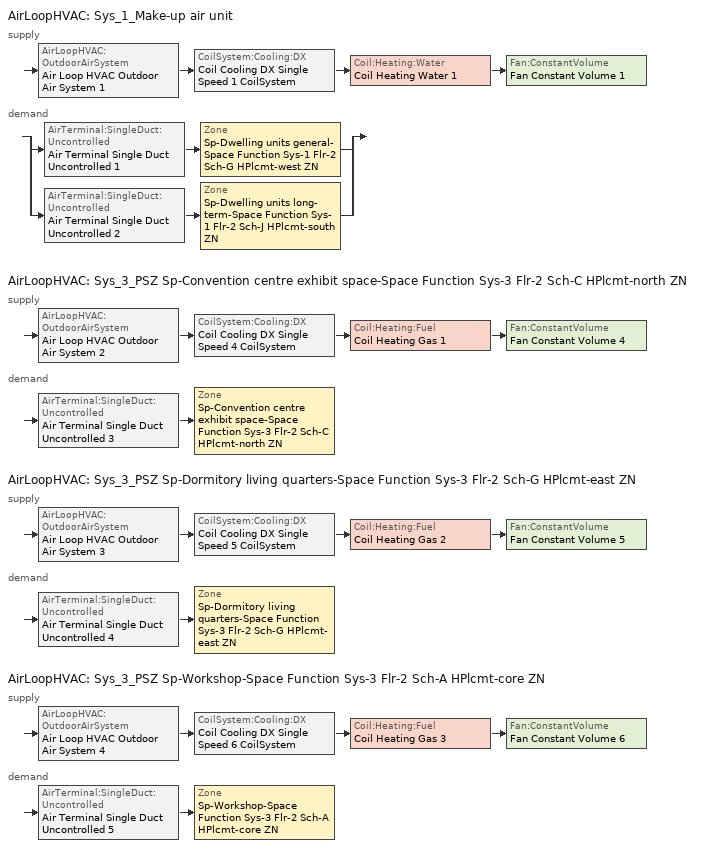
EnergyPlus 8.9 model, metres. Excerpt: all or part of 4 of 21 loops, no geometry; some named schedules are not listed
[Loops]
AirLoopHVAC 'Sys_1_Make-up air unit'
 supply: AirLoopHVAC:OutdoorAirSystem 'Air Loop HVAC Outdoor Air System 1' > CoilSystem:Cooling:DX 'Coil Cooling DX Single Speed 1 CoilSystem' > Coil:Heating:Water 'Coil Heating Water 1' > Fan:ConstantVolume 'Fan Constant Volume 1'
 demand: split
  | AirTerminal:SingleDuct:Uncontrolled 'Air Terminal Single Duct Uncontrolled 1' > Zone 'Sp-Dwelling units general-Space Function Sys-1 Flr-2 Sch-G HPlcmt-west ZN'
  | AirTerminal:SingleDuct:Uncontrolled 'Air Terminal Single Duct Uncontrolled 2' > Zone 'Sp-Dwelling units long-term-Space Function Sys-1 Flr-2 Sch-J HPlcmt-south ZN'
AirLoopHVAC 'Sys_3_PSZ Sp-Convention centre exhibit space-Space Function Sys-3 Flr-2 Sch-C HPlcmt-north ZN'
 supply: AirLoopHVAC:OutdoorAirSystem 'Air Loop HVAC Outdoor Air System 2' > CoilSystem:Cooling:DX 'Coil Cooling DX Single Speed 4 CoilSystem' > Coil:Heating:Fuel 'Coil Heating Gas 1' > Fan:ConstantVolume 'Fan Constant Volume 4'
 demand: AirTerminal:SingleDuct:Uncontrolled 'Air Terminal Single Duct Uncontrolled 3' > Zone 'Sp-Convention centre exhibit space-Space Function Sys-3 Flr-2 Sch-C HPlcmt-north ZN'
AirLoopHVAC 'Sys_3_PSZ Sp-Dormitory living quarters-Space Function Sys-3 Flr-2 Sch-G HPlcmt-east ZN'
 supply: AirLoopHVAC:OutdoorAirSystem 'Air Loop HVAC Outdoor Air System 3' > CoilSystem:Cooling:DX 'Coil Cooling DX Single Speed 5 CoilSystem' > Coil:Heating:Fuel 'Coil Heating Gas 2' > Fan:ConstantVolume 'Fan Constant Volume 5'
 demand: AirTerminal:SingleDuct:Uncontrolled 'Air Terminal Single Duct Uncontrolled 4' > Zone 'Sp-Dormitory living quarters-Space Function Sys-3 Flr-2 Sch-G HPlcmt-east ZN'
AirLoopHVAC 'Sys_3_PSZ Sp-Workshop-Space Function Sys-3 Flr-2 Sch-A HPlcmt-core ZN'
 supply: AirLoopHVAC:OutdoorAirSystem 'Air Loop HVAC Outdoor Air System 4' > CoilSystem:Cooling:DX 'Coil Cooling DX Single Speed 6 CoilSystem' > Coil:Heating:Fuel 'Coil Heating Gas 3' > Fan:ConstantVolume 'Fan Constant Volume 6'
 demand: AirTerminal:SingleDuct:Uncontrolled 'Air Terminal Single Duct Uncontrolled 5' > Zone 'Sp-Workshop-Space Function Sys-3 Flr-2 Sch-A HPlcmt-core ZN'
[ZoneControl:Thermostat] Control Object Type 1=ThermostatSetpoint:DualSetpoint
Name | Zone or ZoneList | Control Type Schedule | Control Name 1
Sp-Convention centre exhibit space-Space Function Sys-3 Flr-2 Sch-C HPlcmt-north ZN Thermostat | Sp-Convention centre exhibit space-Space Function Sys-3 Flr-2 Sch-C HPlcmt-north ZN | Sp-Convention centre exhibit space-Space Function Sys-3 Flr-2 Sch-C HPlcmt-north ZN Thermostat Schedule | Space Function Convention centre exhibit space Thermostat 2
Sp-Dormitory living quarters-Space Function Sys-3 Flr-2 Sch-G HPlcmt-east ZN Thermostat | Sp-Dormitory living quarters-Space Function Sys-3 Flr-2 Sch-G HPlcmt-east ZN | Sp-Dormitory living quarters-Space Function Sys-3 Flr-2 Sch-G HPlcmt-east ZN Thermostat Schedule | Space Function Dormitory living quarters Thermostat 2
Sp-Dwelling units general-Space Function Sys-1 Flr-2 Sch-G HPlcmt-west ZN Thermostat | Sp-Dwelling units general-Space Function Sys-1 Flr-2 Sch-G HPlcmt-west ZN | Sp-Dwelling units general-Space Function Sys-1 Flr-2 Sch-G HPlcmt-west ZN Thermostat Schedule | Space Function Dwelling units general Thermostat 2
Sp-Dwelling units long-term-Space Function Sys-1 Flr-2 Sch-J HPlcmt-south ZN Thermostat | Sp-Dwelling units long-term-Space Function Sys-1 Flr-2 Sch-J HPlcmt-south ZN | Sp-Dwelling units long-term-Space Function Sys-1 Flr-2 Sch-J HPlcmt-south ZN Thermostat Schedule | Space Function Dwelling units long-term Thermostat 2
Sp-Workshop-Space Function Sys-3 Flr-2 Sch-A HPlcmt-core ZN Thermostat | Sp-Workshop-Space Function Sys-3 Flr-2 Sch-A HPlcmt-core ZN | Sp-Workshop-Space Function Sys-3 Flr-2 Sch-A HPlcmt-core ZN Thermostat Schedule | Space Function Workshop Thermostat 2
[ThermostatSetpoint:DualSetpoint]
Name | Heating Setpoint Temperature Schedule | Cooling Setpoint Temperature Schedule
Space Function Convention centre exhibit space Thermostat 2 | NECB-C-Thermostat Setpoint-Heating | NECB-C-Thermostat Setpoint-Cooling
Space Function Dormitory living quarters Thermostat 2; Space Function Dwelling units general Thermostat 2 | NECB-G-Thermostat Setpoint-Heating | NECB-G-Thermostat Setpoint-Cooling
Space Function Dwelling units long-term Thermostat 2 | NECB-J-Thermostat Setpoint-Heating | NECB-J-Thermostat Setpoint-Cooling
Space Function Workshop Thermostat 2 | NECB-A-Thermostat Setpoint-Heating | NECB-A-Thermostat Setpoint-Cooling
[AirTerminal:SingleDuct:Uncontrolled] Availability Schedule=Always On Discrete; Maximum Air Flow Rate {m3/s}=AutoSize
Air Terminal Single Duct Uncontrolled 3; Air Terminal Single Duct Uncontrolled 4; Air Terminal Single Duct Uncontrolled 1; Air Terminal Single Duct Uncontrolled 2; Air Terminal Single Duct Uncontrolled 5
[Zone equipment]
Sp-Convention centre exhibit space-Space Function Sys-3 Flr-2 Sch-C HPlcmt-north ZN: Air Terminal Single Duct Uncontrolled 3, Zone HVAC Baseboard Convective Water 3
Sp-Dormitory living quarters-Space Function Sys-3 Flr-2 Sch-G HPlcmt-east ZN: Air Terminal Single Duct Uncontrolled 4, Zone HVAC Baseboard Convective Water 4
Sp-Dwelling units general-Space Function Sys-1 Flr-2 Sch-G HPlcmt-west ZN: Sp-Dwelling units general-Space Function Sys-1 Flr-2 Sch-G HPlcmt-west ZN PTAC, Zone HVAC Baseboard Convective Water 1, Air Terminal Single Duct Uncontrolled 1
Sp-Dwelling units long-term-Space Function Sys-1 Flr-2 Sch-J HPlcmt-south ZN: Sp-Dwelling units long-term-Space Function Sys-1 Flr-2 Sch-J HPlcmt-south ZN PTAC, Zone HVAC Baseboard Convective Water 2, Air Terminal Single Duct Uncontrolled 2
Sp-Workshop-Space Function Sys-3 Flr-2 Sch-A HPlcmt-core ZN: Air Terminal Single Duct Uncontrolled 5, Zone HVAC Baseboard Convective Water 5
[Sizing:Zone] Zone Cooling Design Supply Air Temperature Input Method=SupplyAirTemperature; Zone Cooling Design Supply Air Temperature {C}=13; Zone Cooling Design Supply Air Temperature Difference {deltaC}=11.11; Zone Heating Design Supply Air Temperature Input Method=SupplyAirTemperature; Zone Heating Design Supply Air Temperature {C}=43; Zone Heating Design Supply Air Temperature Difference {deltaC}=11.11; Zone Cooling Design Supply Air Humidity Ratio {kgWater/kgDryAir}=0.0085; Zone Heating Design Supply Air Humidity Ratio {kgWater/kgDryAir}=0.008; Zone Heating Sizing Factor=1.3; Zone Cooling Sizing Factor=1.1; Cooling Design Air Flow Method=DesignDay; Cooling Design Air Flow Rate {m3/s}=0; Cooling Minimum Air Flow per Zone Floor Area {m3/s-m2}=0.000762; Cooling Minimum Air Flow {m3/s}=0; Cooling Minimum Air Flow Fraction=0; Heating Design Air Flow Method=DesignDay; Heating Design Air Flow Rate {m3/s}=0; Heating Maximum Air Flow per Zone Floor Area {m3/s-m2}=0.002032; Heating Maximum Air Flow {m3/s}=0.141576; Heating Maximum Air Flow Fraction=0.3; Account for Dedicated Outdoor Air System=No
Name | Design Specification Outdoor Air Object | Design Specification Zone Air Distribution Object
Sp-Convention centre exhibit space-Space Function Sys-3 Flr-2 Sch-C HPlcmt-north ZN | Space Function Convention centre exhibit space Ventilation | Sp-Convention centre exhibit space-Space Function Sys-3 Flr-2 Sch-C HPlcmt-north ZN Design Spec Zone Air Dist
Sp-Dormitory living quarters-Space Function Sys-3 Flr-2 Sch-G HPlcmt-east ZN | Space Function Dormitory living quarters Ventilation | Sp-Dormitory living quarters-Space Function Sys-3 Flr-2 Sch-G HPlcmt-east ZN Design Spec Zone Air Dist
Sp-Dwelling units general-Space Function Sys-1 Flr-2 Sch-G HPlcmt-west ZN | Space Function Dwelling units general Ventilation | Sp-Dwelling units general-Space Function Sys-1 Flr-2 Sch-G HPlcmt-west ZN Design Spec Zone Air Dist
Sp-Dwelling units long-term-Space Function Sys-1 Flr-2 Sch-J HPlcmt-south ZN | Space Function Dwelling units long-term Ventilation | Sp-Dwelling units long-term-Space Function Sys-1 Flr-2 Sch-J HPlcmt-south ZN Design Spec Zone Air Dist
Sp-Workshop-Space Function Sys-3 Flr-2 Sch-A HPlcmt-core ZN | Space Function Workshop Ventilation | Sp-Workshop-Space Function Sys-3 Flr-2 Sch-A HPlcmt-core ZN Design Spec Zone Air Dist
[DesignSpecification:ZoneAirDistribution] Zone Air Distribution Effectiveness in Cooling Mode=1; Zone Air Distribution Effectiveness in Heating Mode=1
Sp-Convention centre exhibit space-Space Function Sys-3 Flr-2 Sch-C HPlcmt-north ZN Design Spec Zone Air Dist; Sp-Dormitory living quarters-Space Function Sys-3 Flr-2 Sch-G HPlcmt-east ZN Design Spec Zone Air Dist; Sp-Dwelling units general-Space Function Sys-1 Flr-2 Sch-G HPlcmt-west ZN Design Spec Zone Air Dist; Sp-Dwelling units long-term-Space Function Sys-1 Flr-2 Sch-J HPlcmt-south ZN Design Spec Zone Air Dist; Sp-Workshop-Space Function Sys-3 Flr-2 Sch-A HPlcmt-core ZN Design Spec Zone Air Dist
[Controller:MechanicalVentilation] Availability Schedule=Always On Discrete; Demand Controlled Ventilation=No; System Outdoor Air Method=ZoneSum
Name | Zone Name 1 | Design Specification Outdoor Air Object Name 1 | Design Specification Zone Air Distribution Object Name 1 | Zone Name 2 | Design Specification Outdoor Air Object Name 2 | Design Specification Zone Air Distribution Object Name 2
Controller Mechanical Ventilation 2 | Sp-Convention centre exhibit space-Space Function Sys-3 Flr-2 Sch-C HPlcmt-north ZN | Space Function Convention centre exhibit space Ventilation | Sp-Convention centre exhibit space-Space Function Sys-3 Flr-2 Sch-C HPlcmt-north ZN Design Spec Zone Air Dist
Controller Mechanical Ventilation 3 | Sp-Dormitory living quarters-Space Function Sys-3 Flr-2 Sch-G HPlcmt-east ZN | Space Function Dormitory living quarters Ventilation | Sp-Dormitory living quarters-Space Function Sys-3 Flr-2 Sch-G HPlcmt-east ZN Design Spec Zone Air Dist
Controller Mechanical Ventilation 1 | Sp-Dwelling units general-Space Function Sys-1 Flr-2 Sch-G HPlcmt-west ZN | Space Function Dwelling units general Ventilation | Sp-Dwelling units general-Space Function Sys-1 Flr-2 Sch-G HPlcmt-west ZN Design Spec Zone Air Dist | Sp-Dwelling units long-term-Space Function Sys-1 Flr-2 Sch-J HPlcmt-south ZN | Space Function Dwelling units long-term Ventilation | Sp-Dwelling units long-term-Space Function Sys-1 Flr-2 Sch-J HPlcmt-south ZN Design Spec Zone Air Dist
Controller Mechanical Ventilation 4 | Sp-Workshop-Space Function Sys-3 Flr-2 Sch-A HPlcmt-core ZN | Space Function Workshop Ventilation | Sp-Workshop-Space Function Sys-3 Flr-2 Sch-A HPlcmt-core ZN Design Spec Zone Air Dist
[DesignSpecification:OutdoorAir] Outdoor Air Method=Sum; Outdoor Air Flow per Person {m3/s-person}=0; Outdoor Air Flow per Zone {m3/s}=0; Outdoor Air Flow Air Changes per Hour {1/hr}=0
Name | Outdoor Air Flow per Zone Floor Area {m3/s-m2}
Space Function Convention centre exhibit space Ventilation | 0.0008636
Space Function Dormitory living quarters Ventilation; Space Function Dwelling units long-term Ventilation | 0.0005588
Space Function Dwelling units general Ventilation | 0.00039624
Space Function Workshop Ventilation | 0.0019304
[ZoneHVAC:PackagedTerminalAirConditioner] Availability Schedule=Always On Discrete; Cooling Supply Air Flow Rate {m3/s}=Autosize; Heating Supply Air Flow Rate {m3/s}=Autosize; No Load Supply Air Flow Rate {m3/s}=Autosize; Cooling Outdoor Air Flow Rate {m3/s}=Autosize; Heating Outdoor Air Flow Rate {m3/s}=Autosize; No Load Outdoor Air Flow Rate {m3/s}=Autosize; Fan Placement=DrawThrough
Name | Supply Air Fan | Heating Coil | Cooling Coil
Sp-Dwelling units general-Space Function Sys-1 Flr-2 Sch-G HPlcmt-west ZN PTAC | Fan Constant Volume 2 | Coil Heating Electric 1 | Coil Cooling DX Single Speed 2
Sp-Dwelling units long-term-Space Function Sys-1 Flr-2 Sch-J HPlcmt-south ZN PTAC | Fan Constant Volume 3 | Coil Heating Electric 2 | Coil Cooling DX Single Speed 3
[Fan:ConstantVolume] Availability Schedule=Always On Discrete; Fan Total Efficiency=0.7; Maximum Flow Rate {m3/s}=AutoSize; Motor Efficiency=0.9; Motor In Airstream Fraction=1
Name | Pressure Rise {Pa}
Fan Constant Volume 2; Fan Constant Volume 3 | 640
Fan Constant Volume 1; Fan Constant Volume 4; Fan Constant Volume 5; Fan Constant Volume 6 | 250
[Coil:Heating:Electric] Availability Schedule=ON_OFF_ALWAYS_OFF; Efficiency=1; Nominal Capacity {W}=Autosize
Coil Heating Electric 1; Coil Heating Electric 2
[Coil:Cooling:DX:SingleSpeed] Availability Schedule=Always On Discrete; Gross Rated Total Cooling Capacity {W}=Autosize; Gross Rated Sensible Heat Ratio=Autosize; Gross Rated Cooling COP {W/W}=3; Rated Air Flow Rate {m3/s}=Autosize; Rated Evaporator Fan Power Per Volume Flow Rate {W/(m3/s)}=773.3; Condenser Type=AirCooled; Evaporative Condenser Effectiveness=0; Evaporative Condenser Air Flow Rate {m3/s}=Autosize; Evaporative Condenser Pump Rated Power Consumption {W}=Autosize; Crankcase Heater Capacity {W}=0; Maximum Outdoor Dry-Bulb Temperature for Crankcase Heater Operation {C}=0; Basin Heater Capacity {W/K}=0; Basin Heater Setpoint Temperature {C}=10
Name | Total Cooling Capacity Function of Temperature Curve | Total Cooling Capacity Function of Flow Fraction Curve | Energy Input Ratio Function of Temperature Curve | Energy Input Ratio Function of Flow Fraction Curve | Part Load Fraction Correlation Curve
Coil Cooling DX Single Speed 2 | Curve Biquadratic 3 | Curve Quadratic 3 | Curve Biquadratic 4 | Curve Quadratic 4 | Curve Cubic 2
Coil Cooling DX Single Speed 3 | Curve Biquadratic 5 | Curve Quadratic 5 | Curve Biquadratic 6 | Curve Quadratic 6 | Curve Cubic 3
Coil Cooling DX Single Speed 1 | Curve Biquadratic 1 | Curve Quadratic 1 | Curve Biquadratic 2 | Curve Quadratic 2 | Curve Cubic 1
Coil Cooling DX Single Speed 4 | Curve Biquadratic 7 | Curve Quadratic 7 | Curve Biquadratic 8 | Curve Quadratic 8 | Curve Quadratic 9
Coil Cooling DX Single Speed 5 | Curve Biquadratic 9 | Curve Quadratic 10 | Curve Biquadratic 10 | Curve Quadratic 11 | Curve Quadratic 12
Coil Cooling DX Single Speed 6 | Curve Biquadratic 11 | Curve Quadratic 13 | Curve Biquadratic 12 | Curve Quadratic 14 | Curve Quadratic 15
[AirLoopHVAC] Design Supply Air Flow Rate {m3/s}=AutoSize
Sys_1_Make-up air unit; Sys_3_PSZ Sp-Convention centre exhibit space-Space Function Sys-3 Flr-2 Sch-C HPlcmt-north ZN; Sys_3_PSZ Sp-Dormitory living quarters-Space Function Sys-3 Flr-2 Sch-G HPlcmt-east ZN; Sys_3_PSZ Sp-Workshop-Space Function Sys-3 Flr-2 Sch-A HPlcmt-core ZN
[Sizing:System] Design Outdoor Air Flow Rate {m3/s}=Autosize; Central Heating Maximum System Air Flow Ratio=1; Preheat Design Temperature {C}=7; Preheat Design Humidity Ratio {kgWater/kgDryAir}=0.008; Precool Design Temperature {C}=13; Precool Design Humidity Ratio {kgWater/kgDryAir}=0.008; Central Cooling Design Supply Air Temperature {C}=13; Central Heating Design Supply Air Temperature {C}=43; Type of Zone Sum to Use=NonCoincident; Central Cooling Design Supply Air Humidity Ratio {kgWater/kgDryAir}=0.0085; Central Heating Design Supply Air Humidity Ratio {kgWater/kgDryAir}=0.008; Cooling Supply Air Flow Rate Method=DesignDay; Cooling Supply Air Flow Rate {m3/s}=0; Cooling Supply Air Flow Rate Per Floor Area {m3/s-m2}=0.00996765; Cooling Fraction of Autosized Cooling Supply Air Flow Rate=1; Cooling Supply Air Flow Rate Per Unit Cooling Capacity {m3/s-W}=3.94755e-05; Heating Supply Air Flow Rate Method=DesignDay; Heating Supply Air Flow Rate {m3/s}=0; Heating Supply Air Flow Rate Per Floor Area {m3/s-m2}=0.00996765; Heating Fraction of Autosized Heating Supply Air Flow Rate=1; Heating Fraction of Autosized Cooling Supply Air Flow Rate=1; Heating Supply Air Flow Rate Per Unit Heating Capacity {m3/s-W}=3.15882e-05; System Outdoor Air Method=ZoneSum; Zone Maximum Outdoor Air Fraction=1; Cooling Design Capacity Method=CoolingDesignCapacity; Cooling Design Capacity {W}=Autosize; Cooling Design Capacity Per Floor Area {W/m2}=234.7; Fraction of Autosized Cooling Design Capacity=1; Heating Design Capacity Method=HeatingDesignCapacity; Heating Design Capacity {W}=Autosize; Heating Design Capacity Per Floor Area {W/m2}=157; Fraction of Autosized Heating Design Capacity=1; Central Cooling Capacity Control Method=OnOff
Name | Type of Load to Size On | 100% Outdoor Air in Cooling | 100% Outdoor Air in Heating
Sys_1_Make-up air unit | VentilationRequirement | Yes | Yes
Sys_3_PSZ Sp-Convention centre exhibit space-Space Function Sys-3 Flr-2 Sch-C HPlcmt-north ZN; Sys_3_PSZ Sp-Dormitory living quarters-Space Function Sys-3 Flr-2 Sch-G HPlcmt-east ZN; Sys_3_PSZ Sp-Workshop-Space Function Sys-3 Flr-2 Sch-A HPlcmt-core ZN | Sensible | No | No
[Controller:WaterCoil]
Controller Water Coil 1: Control Variable=Temperature; Action=Normal; Actuator Variable=Flow; Controller Convergence Tolerance {deltaC}=Autosize; Maximum Actuated Flow {m3/s}=Autosize; Minimum Actuated Flow {m3/s}=0
[Controller:OutdoorAir] Minimum Outdoor Air Flow Rate {m3/s}=Autosize; Maximum Outdoor Air Flow Rate {m3/s}=Autosize; Economizer Control Type=NoEconomizer; Economizer Control Action Type=ModulateFlow; Economizer Maximum Limit Dry-Bulb Temperature {C}=28; Economizer Maximum Limit Enthalpy {J/kg}=64000; Economizer Minimum Limit Dry-Bulb Temperature {C}=-100; Lockout Type=NoLockout; Minimum Limit Type=FixedMinimum; High Humidity Control=No; Control High Indoor Humidity Based on Outdoor Humidity Ratio=Yes; Heat Recovery Bypass Control Type=BypassWhenWithinEconomizerLimits
Name | Mechanical Ventilation Controller
Controller Outdoor Air 1 | Controller Mechanical Ventilation 1
Controller Outdoor Air 2 | Controller Mechanical Ventilation 2
Controller Outdoor Air 3 | Controller Mechanical Ventilation 3
Controller Outdoor Air 4 | Controller Mechanical Ventilation 4
[SetpointManager:MixedAir] Control Variable=Temperature
Node 44 OS Default SPM; Node 43 OS Default SPM; Node 42 OS Default SPM; Node 65 OS Default SPM; Node 64 OS Default SPM; Node 63 OS Default SPM; Node 78 OS Default SPM; Node 77 OS Default SPM; Node 76 OS Default SPM; Node 91 OS Default SPM; Node 90 OS Default SPM; Node 89 OS Default SPM
[CoilSystem:Cooling:DX] Availability Schedule=Always On Discrete
Name | Cooling Coil
Coil Cooling DX Single Speed 1 CoilSystem | Coil Cooling DX Single Speed 1
Coil Cooling DX Single Speed 4 CoilSystem | Coil Cooling DX Single Speed 4
Coil Cooling DX Single Speed 5 CoilSystem | Coil Cooling DX Single Speed 5
Coil Cooling DX Single Speed 6 CoilSystem | Coil Cooling DX Single Speed 6
[Coil:Heating:Water]
Coil Heating Water 1: Availability Schedule=Always On Discrete; U-Factor Times Area Value {W/K}=Autosize; Maximum Water Flow Rate {m3/s}=Autosize; Performance Input Method=UFactorTimesAreaAndDesignWaterFlowRate; Rated Capacity {W}=Autosize; Rated Inlet Water Temperature {C}=82.2; Rated Inlet Air Temperature {C}=16.6; Rated Outlet Water Temperature {C}=71.1; Rated Outlet Air Temperature {C}=32.2; Rated Ratio for Air and Water Convection=0.5
[SetpointManager:Scheduled]
Setpoint Manager Scheduled 1: Control Variable=Temperature; Schedule=Makeup-Air Unit Supply Air Temp
[Coil:Heating:Fuel] Availability Schedule=Always On Discrete; Fuel Type=NaturalGas; Burner Efficiency=0.8; Nominal Capacity {W}=AutoSize; Parasitic Electric Load {W}=0; Parasitic Fuel Load {W}=0
Coil Heating Gas 1; Coil Heating Gas 2; Coil Heating Gas 3
[SetpointManager:SingleZone:Reheat] Control Variable=Temperature; Minimum Supply Air Temperature {C}=13; Maximum Supply Air Temperature {C}=43
Name | Control Zone
Setpoint Manager Single Zone Reheat 1 | Sp-Convention centre exhibit space-Space Function Sys-3 Flr-2 Sch-C HPlcmt-north ZN
Setpoint Manager Single Zone Reheat 2 | Sp-Dormitory living quarters-Space Function Sys-3 Flr-2 Sch-G HPlcmt-east ZN
Setpoint Manager Single Zone Reheat 3 | Sp-Workshop-Space Function Sys-3 Flr-2 Sch-A HPlcmt-core ZN
[Schedule:Compact]
Sp-Convention centre exhibit space-Space Function Sys-3 Flr-2 Sch-C HPlcmt-north ZN Thermostat Schedule; Sp-Dormitory living quarters-Space Function Sys-3 Flr-2 Sch-G HPlcmt-east ZN Thermostat Schedule; Sp-Dwelling units general-Space Function Sys-1 Flr-2 Sch-G HPlcmt-west ZN Thermostat Schedule; Sp-Dwelling units long-term-Space Function Sys-1 Flr-2 Sch-J HPlcmt-south ZN Thermostat Schedule; Sp-Workshop-Space Function Sys-3 Flr-2 Sch-A HPlcmt-core ZN Thermostat Schedule: Through: 12/31, For: AllDays, Until: 24:00, 4
[Schedule:Week:Daily]
NECB-C-Thermostat Setpoint-Heating Week Rule - Jan1-Dec31: NECB-C-Thermostat Setpoint-Heating Sun|Hol Day, NECB-C-Thermostat Setpoint-Heating Default|Wkdy Day, NECB-C-Thermostat Setpoint-Heating Default|Wkdy Day, NECB-C-Thermostat Setpoint-Heating Default|Wkdy Day, NECB-C-Thermostat Setpoint-Heating Default|Wkdy Day, NECB-C-Thermostat Setpoint-Heating Default|Wkdy Day, NECB-C-Thermostat Setpoint-Heating Sat Day, NECB-C-Thermostat Setpoint-Heating Default, NECB-C-Thermostat Setpoint-Heating Default, NECB-C-Thermostat Setpoint-Heating Default, NECB-C-Thermostat Setpoint-Heating Default, NECB-C-Thermostat Setpoint-Heating Default
NECB-C-Thermostat Setpoint-Cooling Week Rule - Jan1-Dec31: NECB-C-Thermostat Setpoint-Cooling Sun|Hol Day, NECB-C-Thermostat Setpoint-Cooling Default|Wkdy Day, NECB-C-Thermostat Setpoint-Cooling Default|Wkdy Day, NECB-C-Thermostat Setpoint-Cooling Default|Wkdy Day, NECB-C-Thermostat Setpoint-Cooling Default|Wkdy Day, NECB-C-Thermostat Setpoint-Cooling Default|Wkdy Day, NECB-C-Thermostat Setpoint-Cooling Sat Day, NECB-C-Thermostat Setpoint-Cooling Default, NECB-C-Thermostat Setpoint-Cooling Default, NECB-C-Thermostat Setpoint-Cooling Default, NECB-C-Thermostat Setpoint-Cooling Default, NECB-C-Thermostat Setpoint-Cooling Default
ON_OFF_ALWAYS_OFF Week Rule - Jan1-Dec31: sunON_OFF_ALWAYS_OFF 1, wkdON_OFF_ALWAYS_OFF 1, wkdON_OFF_ALWAYS_OFF 1, wkdON_OFF_ALWAYS_OFF 1, wkdON_OFF_ALWAYS_OFF 1, wkdON_OFF_ALWAYS_OFF 1, satON_OFF_ALWAYS_OFF 1, Schedule Day 3, Schedule Day 3, Schedule Day 3, Schedule Day 3, Schedule Day 3
Makeup-Air Unit Supply Air Temp Week Rule - Jan1-Dec31: Makeup Air Unit Supply Air Temp Default, Makeup Air Unit Supply Air Temp Default, Makeup Air Unit Supply Air Temp Default, Makeup Air Unit Supply Air Temp Default, Makeup Air Unit Supply Air Temp Default, Makeup Air Unit Supply Air Temp Default, Makeup Air Unit Supply Air Temp Default, Makeup Air Unit Supply Air Temp Default, Makeup Air Unit Supply Air Temp Default, Makeup Air Unit Supply Air Temp Default, Makeup Air Unit Supply Air Temp Default, Makeup Air Unit Supply Air Temp Default
[Schedule:Year]
NECB-C-Thermostat Setpoint-Heating: NECB-C-Thermostat Setpoint-Heating Week Rule - Jan1-Dec31, 1, 1, 12, 31
NECB-C-Thermostat Setpoint-Cooling: NECB-C-Thermostat Setpoint-Cooling Week Rule - Jan1-Dec31, 1, 1, 12, 31
NECB-G-Thermostat Setpoint-Heating: NECB-G-Thermostat Setpoint-Heating Week Rule - Jan1-Dec31, 1, 1, 12, 31
NECB-G-Thermostat Setpoint-Cooling: NECB-G-Thermostat Setpoint-Cooling Week Rule - Jan1-Dec31, 1, 1, 12, 31
ON_OFF_ALWAYS_OFF: ON_OFF_ALWAYS_OFF Week Rule - Jan1-Dec31, 1, 1, 12, 31
NECB-J-Thermostat Setpoint-Heating: NECB-J-Thermostat Setpoint-Heating Week Rule - Jan1-Dec31, 1, 1, 12, 31
NECB-J-Thermostat Setpoint-Cooling: NECB-J-Thermostat Setpoint-Cooling Week Rule - Jan1-Dec31, 1, 1, 12, 31
NECB-A-Thermostat Setpoint-Heating: NECB-A-Thermostat Setpoint-Heating Week Rule - Jan1-Dec31, 1, 1, 12, 31
NECB-A-Thermostat Setpoint-Cooling: NECB-A-Thermostat Setpoint-Cooling Week Rule - Jan1-Dec31, 1, 1, 12, 31
Makeup-Air Unit Supply Air Temp: Makeup-Air Unit Supply Air Temp Week Rule - Jan1-Dec31, 1, 1, 12, 31
[Schedule:Constant]
Always On Discrete: Hourly Value=1
[Curve:Biquadratic] Maximum Value of y {BasedOnField A3}=46
Name | Coefficient1 Constant | Coefficient2 x | Coefficient3 x**2 | Coefficient4 y | Coefficient5 y**2 | Coefficient6 x*y | Minimum Value of x {BasedOnField A2} | Maximum Value of x {BasedOnField A2} | Minimum Value of y {BasedOnField A3}
Curve Biquadratic 3; Curve Biquadratic 5; Curve Biquadratic 1 | 0.867905 | 0.0142459 | 0.000554364 | -0.00755748 | 3.3048e-05 | -0.000191808 | 13 | 24 | 24
Curve Biquadratic 4; Curve Biquadratic 6; Curve Biquadratic 2 | 0.116936 | 0.0284933 | -0.000411156 | 0.0214108 | 0.000161028 | -0.000679104 | 13 | 24 | 24
Curve Biquadratic 7; Curve Biquadratic 9; Curve Biquadratic 11 | 0.942588 | 0.00954335 | 0.00068377 | -0.0110427 | 5.249e-06 | -9.72e-06 | 17 | 22 | 13
Curve Biquadratic 8; Curve Biquadratic 10; Curve Biquadratic 12 | 0.342414 | 0.034885 | -0.0006237 | 0.00497722 | 0.000437951 | -0.000728028 | 17 | 22 | 13
[Curve:Quadratic]
Name | Coefficient1 Constant | Coefficient2 x | Coefficient3 x**2 | Minimum Value of x {BasedOnField A2} | Maximum Value of x {BasedOnField A2}
Curve Quadratic 3; Curve Quadratic 4; Curve Quadratic 5; Curve Quadratic 6; Curve Quadratic 1; Curve Quadratic 2 | 1 | 0 | 0 | 0 | 1
Curve Quadratic 7; Curve Quadratic 10; Curve Quadratic 13 | 0.8 | 0.2 | 0 | 0.5 | 1.5
Curve Quadratic 8; Curve Quadratic 11; Curve Quadratic 14 | 1.1552 | -0.1808 | 0.0256 | 0.5 | 1.5
Curve Quadratic 9; Curve Quadratic 12; Curve Quadratic 15 | 0.85 | 0.15 | 0 | 0 | 1
[Curve:Cubic] Coefficient1 Constant=0.0277; Coefficient2 x=4.9151; Coefficient3 x**2=-8.184; Coefficient4 x**3=4.2702; Minimum Value of x {BasedOnField A2}=0.7; Maximum Value of x {BasedOnField A2}=1
Curve Cubic 2; Curve Cubic 3; Curve Cubic 1
